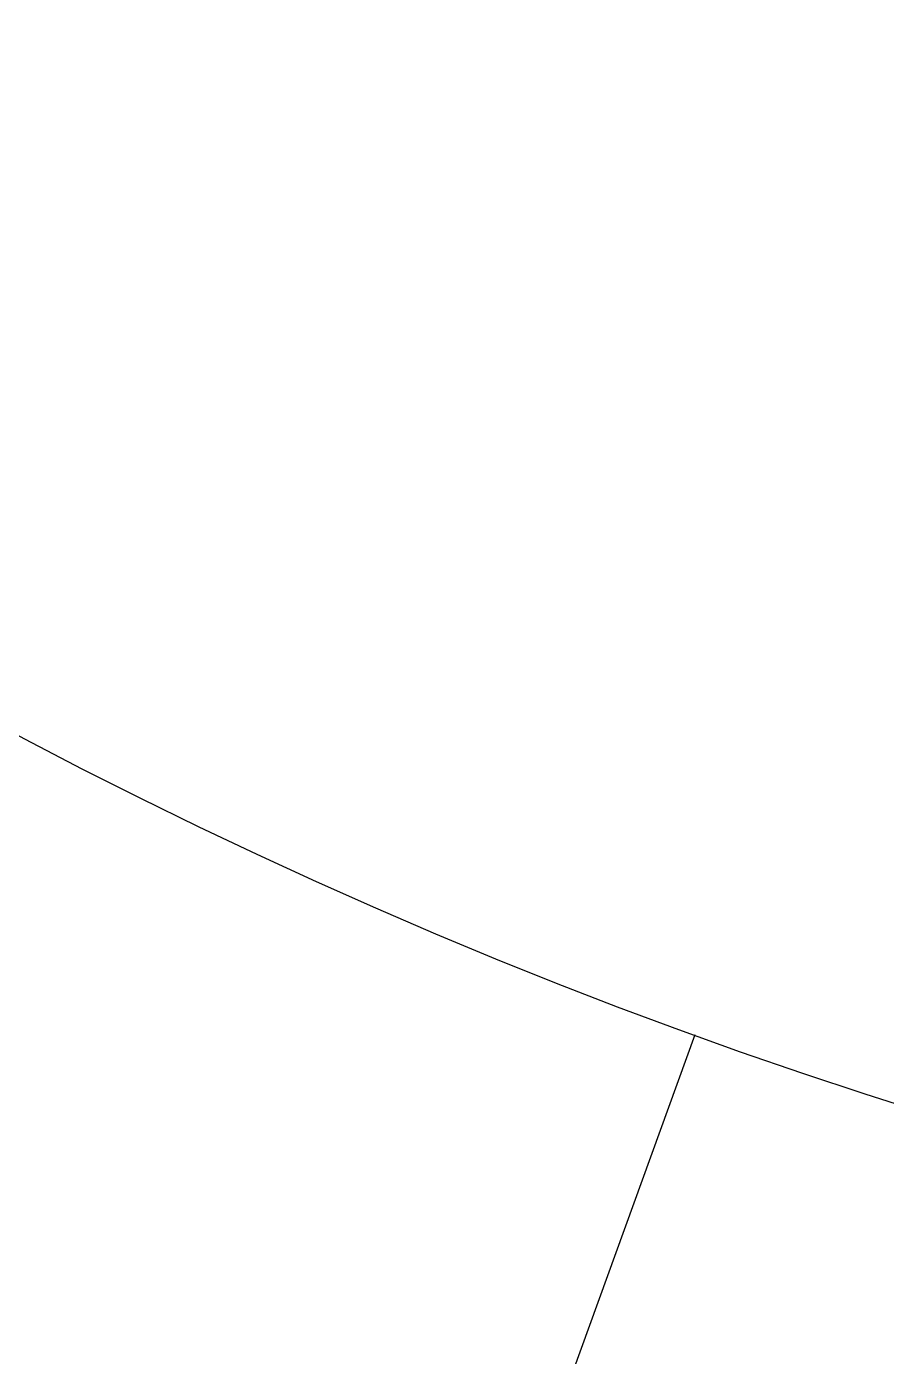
# Model space of a CAD drawing. Header units: millimetres. Extents: x -50 to 50, y -50 to 64.
# Drawn here: x -15.72 to -10.3, y -33.76 to -25.38 of the extents above; entities that cross this region are included whole.
import ezdxf

# ---------------------------------------------------------------- set-up
doc = ezdxf.new("R2010")
doc.units = ezdxf.units.MM
doc.layers.add('ENGRAVE', color=7, linetype='Continuous')

msp = doc.modelspace()

# ---------------------------------------------------------------- linework, layer by layer
at = {"layer": 'ENGRAVE'}
msp.add_lwpolyline([(-13.5467, -37.3704), (-11.5019, -31.7296)], dxfattribs=at)
for radius in [49, 49, 47.6875, 45.25, 45.25, 43.325, 39.75, 39.75, 37.65, 33.75, 33.75]:
    msp.add_circle((0, 0), radius, dxfattribs=at)

doc.saveas('drawing.dxf')
